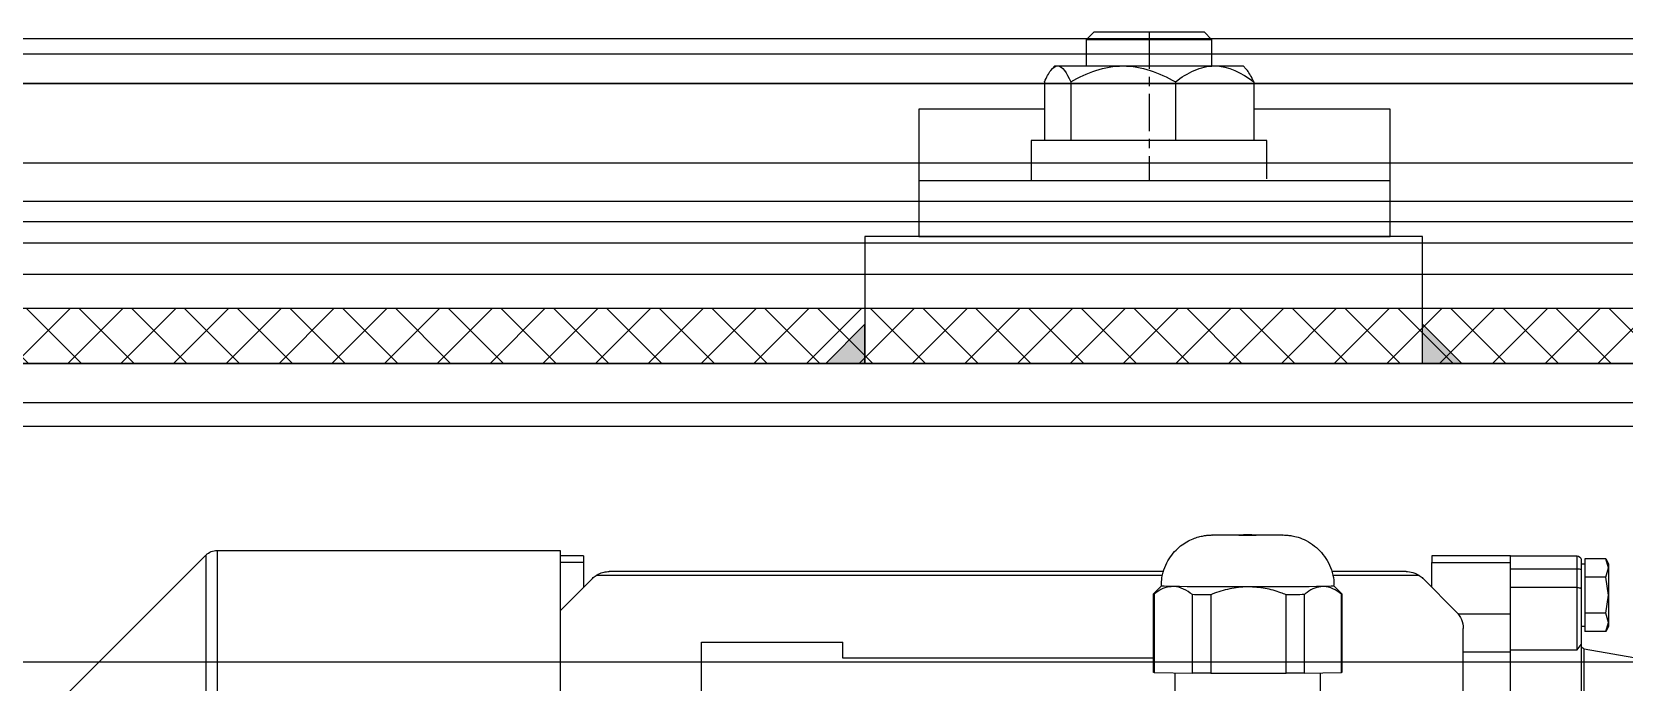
# Model space of a CAD drawing. Header units: centimetres. Extents: x 470464 to 524273, y 49611 to 59074.
# Drawn here: x 505265.66 to 505285.93, y 50566.85 to 50575.13 of the extents above; entities that cross this region are included whole.
import ezdxf

# ---------------------------------------------------------------- set-up
doc = ezdxf.new("R2010")
doc.units = ezdxf.units.CM
doc.header["$MEASUREMENT"] = 0
doc.linetypes.add('CHAIN', pattern=[0.3543, 0.2362, -0.0295, 0.0591, -0.0295])
doc.layers.add('S-COLS-CONC', color=4, linetype='Continuous', lineweight=40)
doc.layers.add('vinç', color=7, linetype='Continuous')

# ---------------------------------------------------------------- blocks, each defined once
blk = doc.blocks.new('tyrhjutry5wjtuydhtsr')
at = {"color": 2, "linetype": 'Continuous', "lineweight": 25}
for p, q in [((71814.555, 30600.166), (71814.563, 30600.167)), ((71809.918, 30599.737), (71809.918, 30599.902)), ((71810.768, 30599.902), (71809.918, 30599.902)), ((71810.768, 30599.902), (71811.768, 30599.902)), ((71810.768, 30599.819), (71810.768, 30599.902)), ((71811.768, 30599.902), (71811.768, 30599.819)), ((71822.568, 30599.902), (71822.868, 30599.902)), ((71822.568, 30599.902), (71822.568, 30599.819)), ((71822.868, 30599.972), (71822.868, 30586.232)), ((71827.235, 30599.972), (71822.868, 30599.972)), ((71827.235, 30599.972), (71827.235, 30586.232)), ((71827.377, 30599.913), (71827.377, 30586.291)), ((71829.11, 30598.181), (71827.377, 30599.913)), ((71809.518, 30599.748), (71809.554, 30599.864)), ((71809.554, 30599.864), (71809.518, 30599.802)), ((71809.518, 30599.802), (71809.518, 30599.748)), ((71809.554, 30599.633), (71809.518, 30599.748)), ((71809.518, 30599.748), (71809.518, 30599.402)), ((71809.554, 30599.864), (71809.818, 30599.864)), ((71809.818, 30599.864), (71809.818, 30599.748)), ((71809.868, 30599.802), (71809.818, 30599.802)), ((71809.818, 30599.748), (71809.818, 30599.633)), ((71809.868, 30599.728), (71809.868, 30599.489)), ((71809.918, 30599.498), (71809.918, 30599.737)), ((71810.768, 30599.737), (71809.918, 30599.737)), ((71811.768, 30599.819), (71810.768, 30599.819)), ((71810.768, 30599.498), (71810.768, 30599.819)), ((71810.768, 30599.498), (71810.768, 30599.737)), ((71811.768, 30599.502), (71811.768, 30599.819)), ((71812.093, 30599.702), (71813.042, 30599.702)), ((71815.183, 30599.702), (71822.244, 30599.702)), ((71822.568, 30599.819), (71822.868, 30599.819)), ((71822.568, 30599.819), (71822.568, 30599.502)), ((71809.518, 30599.402), (71809.554, 30599.633)), ((71809.554, 30599.633), (71809.818, 30599.633)), ((71809.818, 30599.633), (71809.818, 30599.402)), ((71809.918, 30598.705), (71809.918, 30599.498)), ((71809.918, 30599.498), (71810.768, 30599.498)), ((71810.768, 30598.705), (71810.768, 30599.498)), ((71811.456, 30599.19), (71811.88, 30599.614)), ((71811.929, 30599.654), (71813.031, 30599.654)), ((71813.013, 30599.517), (71812.913, 30599.417)), ((71815.197, 30599.654), (71822.407, 30599.654)), ((71815.313, 30599.417), (71815.213, 30599.517)), ((71822.456, 30599.614), (71822.868, 30599.202)), ((71809.554, 30599.171), (71809.518, 30599.402)), ((71809.518, 30599.402), (71809.518, 30599.056)), ((71809.818, 30599.402), (71809.818, 30599.171)), ((71812.913, 30599.417), (71812.913, 30598.417)), ((71812.92, 30598.416), (71812.92, 30599.416)), ((71813.392, 30599.409), (71813.392, 30598.409)), ((71813.624, 30598.408), (71813.624, 30599.408)), ((71814.583, 30599.408), (71814.583, 30598.408)), ((71814.817, 30598.409), (71814.817, 30599.409)), ((71815.305, 30599.416), (71815.305, 30598.416)), ((71815.313, 30598.417), (71815.313, 30599.417)), ((71809.518, 30599.056), (71809.554, 30599.171)), ((71809.554, 30599.171), (71809.818, 30599.171)), ((71809.818, 30599.171), (71809.818, 30599.056)), ((71810.768, 30599.161), (71811.431, 30599.161)), ((71809.554, 30598.94), (71809.518, 30599.056)), ((71809.518, 30599.056), (71809.518, 30599.002)), ((71809.518, 30599.002), (71809.554, 30598.94)), ((71809.554, 30598.94), (71809.818, 30598.94)), ((71809.818, 30599.056), (71809.818, 30598.94)), ((71809.818, 30599.002), (71809.868, 30599.002)), ((71811.368, 30598.018), (71811.368, 30598.978)), ((71809.827, 30598.72), (71809.099, 30598.591)), ((71809.827, 30593.502), (71809.827, 30598.72)), ((71809.918, 30598.705), (71809.868, 30598.774)), ((71809.868, 30598.774), (71809.868, 30594.312)), ((71810.768, 30598.705), (71809.918, 30598.705)), ((71810.768, 30594.6), (71810.768, 30598.705)), ((71811.368, 30598.681), (71810.768, 30598.681)), ((71819.268, 30598.602), (71819.268, 30598.802)), ((71821.068, 30598.802), (71819.268, 30598.802)), ((71821.068, 30597.318), (71821.068, 30598.802)), ((71815.313, 30598.602), (71819.268, 30598.602)), ((71813.392, 30598.409), (71812.92, 30598.416)), ((71813.188, 30598.412), (71813.188, 30597.867)), ((71814.583, 30598.408), (71813.624, 30598.408)), ((71815.305, 30598.416), (71814.817, 30598.409)), ((71815.038, 30597.867), (71815.038, 30598.412))]:
    blk.add_line(p, q, dxfattribs=at)
at = {"color": 2, "linetype": 'Continuous', "lineweight": 25, "flags": 128}
for points in [[(71813.681, 30600.168), (71813.663, 30600.167), (71813.671, 30600.166)], [(71814.563, 30600.167), (71814.546, 30600.168), (71814.544, 30600.168)], [(71813.156, 30599.512), (71813.235, 30599.511), (71813.328, 30599.51), (71813.436, 30599.51), (71813.555, 30599.509), (71813.683, 30599.508), (71813.819, 30599.508), (71813.96, 30599.508), (71814.103, 30599.508)], [(71814.103, 30599.508), (71814.247, 30599.508), (71814.388, 30599.508), (71814.525, 30599.508), (71814.654, 30599.509), (71814.775, 30599.509), (71814.884, 30599.51), (71814.98, 30599.511), (71815.061, 30599.512)], [(71813.392, 30599.409), (71813.419, 30599.409), (71813.447, 30599.408), (71813.475, 30599.408), (71813.504, 30599.408), (71813.533, 30599.408), (71813.563, 30599.408), (71813.593, 30599.408), (71813.624, 30599.408)], [(71814.583, 30599.408), (71814.614, 30599.408), (71814.644, 30599.408), (71814.674, 30599.408), (71814.704, 30599.408), (71814.733, 30599.408), (71814.761, 30599.408), (71814.79, 30599.408), (71814.817, 30599.409)], [(71813.392, 30598.409), (71813.419, 30598.409), (71813.447, 30598.408), (71813.475, 30598.408), (71813.504, 30598.408), (71813.533, 30598.408), (71813.563, 30598.408), (71813.593, 30598.408), (71813.624, 30598.408)], [(71814.583, 30598.408), (71814.614, 30598.408), (71814.644, 30598.408), (71814.674, 30598.408), (71814.704, 30598.408), (71814.733, 30598.408), (71814.761, 30598.408), (71814.79, 30598.409), (71814.817, 30598.409)]]:
    blk.add_lwpolyline(points, dxfattribs=at)
at = {"color": 2, "linetype": 'Continuous', "lineweight": 25}
for centre, radius, start, end in [((71814.114, 30624.584), 24.421, 268.9602, 271.0359), ((71814.114, 30573.227), 26.945, 89.0848, 90.9207), ((71809.918, 30599.852), 0.05, 90, 180), ((71827.235, 30599.772), 0.2, 45, 90), ((71809.906, 30599.658), 0.0794, 81.2205, 118.4816), ((71809.906, 30599.419), 0.0794, 81.2205, 118.4816), ((71812.093, 30599.402), 0.3, 122.9496, 135), ((71813.137, 30601.107), 1.594, 265.5402, 270.6584), ((71815.097, 30600.782), 1.27, 268.3876, 275.2748), ((71822.244, 30599.402), 0.3, 45, 57.0504), ((71812.919, 30599.427), 0.0113, 242.951, 276.1185), ((71815.307, 30599.432), 0.0162, 262.765, 294.7691), ((71811.668, 30598.978), 0.3, 135, 180), ((71809.818, 30598.769), 0.05, 280, 0), ((71812.919, 30598.431), 0.0145, 247.5109, 273.2978), ((71815.306, 30598.436), 0.0204, 265.4198, 290.8725)]:
    blk.add_arc(centre, radius, start, end, dxfattribs=at)
for points, knots in [([(71813.66, 30600.168), (71813.65, 30600.168), (71813.637, 30600.167), (71813.596, 30600.164), (71813.541, 30600.157), (71813.462, 30600.138), (71813.361, 30600.097), (71813.26, 30600.032), (71813.17, 30599.946), (71813.096, 30599.843), (71813.043, 30599.723), (71813.014, 30599.612), (71813.017, 30599.542), (71813.018, 30599.517)], [0, 0, 0, 0, 0.066364, 0.096738, 0.146646, 0.224233, 0.329424, 0.450258, 0.561525, 0.679585, 0.803537, 0.930273, 1, 1, 1, 1]), ([(71815.21, 30599.518), (71815.21, 30599.555), (71815.208, 30599.636), (71815.173, 30599.754), (71815.117, 30599.865), (71815.047, 30599.956), (71814.97, 30600.028), (71814.89, 30600.082), (71814.812, 30600.12), (71814.74, 30600.144), (71814.68, 30600.157), (71814.634, 30600.164), (71814.605, 30600.166), (71814.586, 30600.167), (71814.574, 30600.168), (71814.566, 30600.168), (71814.564, 30600.168)], [0, 0, 0, 0, 0.102813, 0.227479, 0.342205, 0.448498, 0.546808, 0.636981, 0.718376, 0.789828, 0.849232, 0.892561, 0.922344, 0.946801, 0.985416, 1, 1, 1, 1]), ([(71809.868, 30599.852), (71809.868, 30599.85), (71809.868, 30599.847), (71809.868, 30599.819), (71809.868, 30599.778), (71809.868, 30599.744), (71809.868, 30599.728)], [0, 0, 0, 0, 0.242227, 0.5, 0.757773, 1, 1, 1, 1]), ([(71812.093, 30599.702), (71812.092, 30599.702), (71812.087, 30599.702), (71812.051, 30599.701), (71811.995, 30599.691), (71811.948, 30599.664), (71811.929, 30599.654)], [0, 0, 0, 0, 0.006089, 0.095912, 0.647289, 1, 1, 1, 1]), ([(71822.407, 30599.654), (71822.399, 30599.659), (71822.367, 30599.678), (71822.312, 30599.697), (71822.266, 30599.702), (71822.244, 30599.702), (71822.244, 30599.702)], [0, 0, 0, 0, 0.165688, 0.611616, 0.993918, 1, 1, 1, 1]), ([(71812.92, 30599.416), (71812.955, 30599.441), (71813.027, 30599.493), (71813.108, 30599.512), (71813.151, 30599.512), (71813.156, 30599.512)], [0, 0, 0, 0, 0.466611, 0.947222, 1, 1, 1, 1]), ([(71813.156, 30599.512), (71813.19, 30599.508), (71813.258, 30599.499), (71813.336, 30599.453), (71813.38, 30599.418), (71813.392, 30599.409)], [0, 0, 0, 0, 0.418455, 0.849886, 1, 1, 1, 1]), ([(71813.624, 30599.408), (71813.646, 30599.416), (71813.732, 30599.449), (71813.891, 30599.495), (71814.032, 30599.503), (71814.103, 30599.508)], [0, 0, 0, 0, 0.144547, 0.566474, 1, 1, 1, 1]), ([(71814.103, 30599.508), (71814.108, 30599.508), (71814.188, 30599.507), (71814.345, 30599.488), (71814.498, 30599.441), (71814.576, 30599.41), (71814.583, 30599.408)], [0, 0, 0, 0, 0.031652, 0.486069, 0.956325, 1, 1, 1, 1]), ([(71814.817, 30599.409), (71814.854, 30599.435), (71814.928, 30599.488), (71815.012, 30599.511), (71815.056, 30599.512), (71815.061, 30599.512)], [0, 0, 0, 0, 0.466611, 0.947222, 1, 1, 1, 1]), ([(71815.061, 30599.512), (71815.096, 30599.509), (71815.167, 30599.502), (71815.248, 30599.458), (71815.293, 30599.425), (71815.305, 30599.416)], [0, 0, 0, 0, 0.418455, 0.849886, 1, 1, 1, 1]), ([(71809.868, 30599.489), (71809.868, 30599.417), (71809.868, 30599.272), (71809.868, 30599.075), (71809.868, 30598.901), (71809.868, 30598.816), (71809.868, 30598.774)], [0, 0, 0, 0, 0.247158, 0.5, 0.752842, 1, 1, 1, 1])]:
    blk.add_open_spline(points, degree=3, knots=knots, dxfattribs=at)
blk = doc.blocks.new('ghfhjkdjfdkyufgfktuthkgt')
at = {"color": 2, "ltscale": 0.4}
for p, q in [((417976.883, 69071.163), (416796.458, 69071.163)), ((417976.459, 69070.663), (416796.458, 69070.663)), ((416796.458, 69067.363), (417976.459, 69067.363))]:
    blk.add_line(p, q, dxfattribs=at)
blk = doc.blocks.new('tyrterwefbrrbevrwc')
at = {"color": 2}
for p, q in [((416798.859, 68253.905), (417974.059, 68253.905)), ((416798.859, 68253.525), (417974.059, 68253.525))]:
    blk.add_line(p, q, dxfattribs=at)
at = {"layer": 'vinç', "color": 2}
for p, q in [((417974.059, 68254.095), (416798.859, 68254.095)), ((417974.059, 68253.525), (416798.859, 68253.525)), ((417974.059, 68252.51), (416798.859, 68252.51)), ((417974.059, 68252.023), (416798.859, 68252.023)), ((417974.059, 68251.765), (416798.859, 68251.765)), ((417974.059, 68251.494), (416798.859, 68251.494)), ((417974.059, 68251.096), (416798.859, 68251.096)), ((417974.059, 68250.663), (416798.859, 68250.663))]:
    blk.add_line(p, q, dxfattribs=at)
blk = doc.blocks.new('tyrteryrteyyt3rwerw')
h = blk.add_hatch()
h.set_pattern_fill('ANSI37', color=2, scale=3.8, angle=360)
h.set_pattern_definition([(45, (342050.756, 161193.00613), (-0.335875721, 0.335875721), []), (135, (342050.756, 161193.00613), (-0.335875721, -0.335875721), [])])
h.paths.add_polyline_path([(416798.859, 68195.663), (416798.859, 68194.963), (417974.059, 68194.963), (417974.059, 68195.663)])
at = {"color": 2}
blk.add_lwpolyline([(417974.059, 68195.663), (416798.859, 68195.663), (416798.859, 68194.963), (417974.059, 68194.963)], close=True, dxfattribs=at)
blk = doc.blocks.new('hfgdtnyrmuntyr')
at = {"color": 2, "ltscale": 0.4}
blk.add_lwpolyline([(416783.759, 68194.163), (417989.159, 68194.163), (417989.159, 68194.963), (416783.759, 68194.963)], close=True, dxfattribs=at)
blk = doc.blocks.new('BEKET 105 ÖN')
at = {"color": 2, "linetype": 'Continuous'}
for p, q in [((1790017.88, -473032.05), (1790016.88, -473033.05)), ((1790017.88, -473032.05), (1790031.88, -473032.05)), ((1790032.88, -473033.05), (1790031.88, -473032.05)), ((1790016.88, -473033.05), (1790016.88, -473036.39)), ((1790032.88, -473033.05), (1790016.88, -473033.05)), ((1790032.88, -473036.39), (1790032.88, -473033.05)), ((1790012.88, -473036.39), (1790012.51, -473036.79)), ((1790012.88, -473036.39), (1790013.24, -473036.39)), ((1790013.24, -473036.39), (1790021.57, -473036.39)), ((1790021.57, -473036.39), (1790033.21, -473036.39)), ((1790033.21, -473036.39), (1790036.88, -473036.39)), ((1790037.25, -473036.79), (1790036.88, -473036.39)), ((1790011.56, -473038.39), (1790011.56, -473045.89)), ((1790014.91, -473038.39), (1790014.91, -473045.89)), ((1790028.23, -473038.39), (1790028.23, -473045.89)), ((1790038.2, -473038.39), (1790038.2, -473045.89)), ((1790009.88, -473045.89), (1790009.88, -473050.95)), ((1790039.88, -473045.89), (1790009.88, -473045.89)), ((1790039.88, -473050.76), (1790039.88, -473045.89)), ((1789995.56, -473050.95), (1790055.56, -473050.95))]:
    blk.add_line(p, q, dxfattribs=at)
at = {"color": 2, "linetype": 'CHAIN', "ltscale": 20}
blk.add_line((1790024.88, -473032.05), (1790024.88, -473050.95), dxfattribs=at)
at = {"color": 2, "linetype": 'Continuous'}
blk.add_lwpolyline([(1790011.56, -473041.89), (1789995.56, -473041.89), (1789995.56, -473058.09), (1790055.56, -473058.09), (1790055.56, -473041.89), (1790038.2, -473041.89)], dxfattribs=at)
blk.add_lwpolyline([(1789988.7, -473074.25), (1790059.7, -473074.25), (1790059.7, -473058.09), (1789988.7, -473058.09)], close=True, dxfattribs=at)
for points, knots in [([(1790011.56, -473038.39), (1790011.82, -473037.81), (1790012.09, -473037.31), (1790012.64, -473036.6), (1790012.94, -473036.39), (1790013.24, -473036.39)], [0, 0, 0, 0, 0.5, 0.5, 1, 1, 1, 1]), ([(1790014.91, -473038.39), (1790015.95, -473037.81), (1790017.01, -473037.31), (1790019.22, -473036.6), (1790020.4, -473036.39), (1790021.57, -473036.39)], [0, 0, 0, 0, 0.5, 0.5, 1, 1, 1, 1]), ([(1790028.23, -473038.39), (1790029, -473037.81), (1790029.8, -473037.31), (1790031.46, -473036.6), (1790032.34, -473036.39), (1790033.21, -473036.39)], [0, 0, 0, 0, 0.5, 0.5, 1, 1, 1, 1]), ([(1790038.2, -473038.39), (1790037.94, -473037.81), (1790037.67, -473037.31), (1790037.35, -473036.9), (1790037.3, -473036.84), (1790037.25, -473036.79)], [0, 0, 0, 0, 0.855795, 0.855795, 1, 1, 1, 1])]:
    blk.add_open_spline(points, degree=3, knots=knots, dxfattribs=at)
for points in [[(1790013.24, -473036.39), (1790013.82, -473036.39), (1790014.39, -473037.23), (1790014.91, -473038.39)], [(1790021.57, -473036.39), (1790023.9, -473036.39), (1790026.16, -473037.23), (1790028.23, -473038.39)], [(1790033.21, -473036.39), (1790034.96, -473036.39), (1790036.65, -473037.23), (1790038.2, -473038.39)]]:
    blk.add_open_spline(points, degree=3, dxfattribs=at)
blk = doc.blocks.new('tdrgrtryhrts')
at = {"ltscale": 0.4}
h = blk.add_hatch(color=2, dxfattribs=at)
h.dxf.hatch_style = 1
h.paths.add_polyline_path([(417951.341, 68971.963), (417951.841, 68972.463), (417951.841, 68971.963)])
h = blk.add_hatch(color=2, dxfattribs=at)
h.dxf.hatch_style = 1
h.paths.add_polyline_path([(417958.941, 68971.963), (417958.941, 68972.463), (417959.441, 68971.963)])
at = {"color": 2, "ltscale": 0.4}
for points in [[(417951.841, 68971.963), (417951.841, 68972.463), (417951.341, 68971.963), (417951.841, 68971.963)], [(417958.941, 68971.963), (417958.941, 68972.463), (417959.441, 68971.963), (417958.941, 68971.963)]]:
    blk.add_lwpolyline(points, dxfattribs=at)
at = {"color": 2, "xscale": 0.1, "yscale": 0.1, "zscale": 0.1, "rotation": 359.9999999999999}
blk.add_blockref('BEKET 105 ÖN', (238952.971, 116279.388), dxfattribs=at)
blk.add_blockref('BEKET 105 ÖN', (238952.971, 116279.388), dxfattribs=at)
blk = doc.blocks.new('lkjşlkjkloıjljikşlklş')
at = {"layer": 'vinç', "color": 2}
for name, p in [('tyrterwefbrrbevrwc', (0, 611)), ('tdrgrtryhrts', (6, -111)), ('tyrteryrteyyt3rwerw', (0, 666)), ('hfgdtnyrmuntyr', (0, 666))]:
    blk.add_blockref(name, p, dxfattribs=at)
blk = doc.blocks.new('DHSETSRDJFDS')
at = {"layer": 'S-COLS-CONC', "color": 2, "xscale": -1}
blk.add_blockref('tyrhjutry5wjtuydhtsr', (489776.827, 38188.611), dxfattribs=at)
at = {"layer": 'vinç', "color": 2}
for name, p in [('lkjşlkjkloıjljikşlklş', (0, -70)), ('ghfhjkdjfdkyufgfktuthkgt', (0, -280.2))]:
    blk.add_blockref(name, p, dxfattribs=at)

msp = doc.modelspace()

# ---------------------------------------------------------------- block references
at = {"layer": 'vinç', "color": 0}
msp.add_blockref('DHSETSRDJFDS', (87318.426, -18220.054), dxfattribs=at)

doc.saveas('drawing.dxf')
